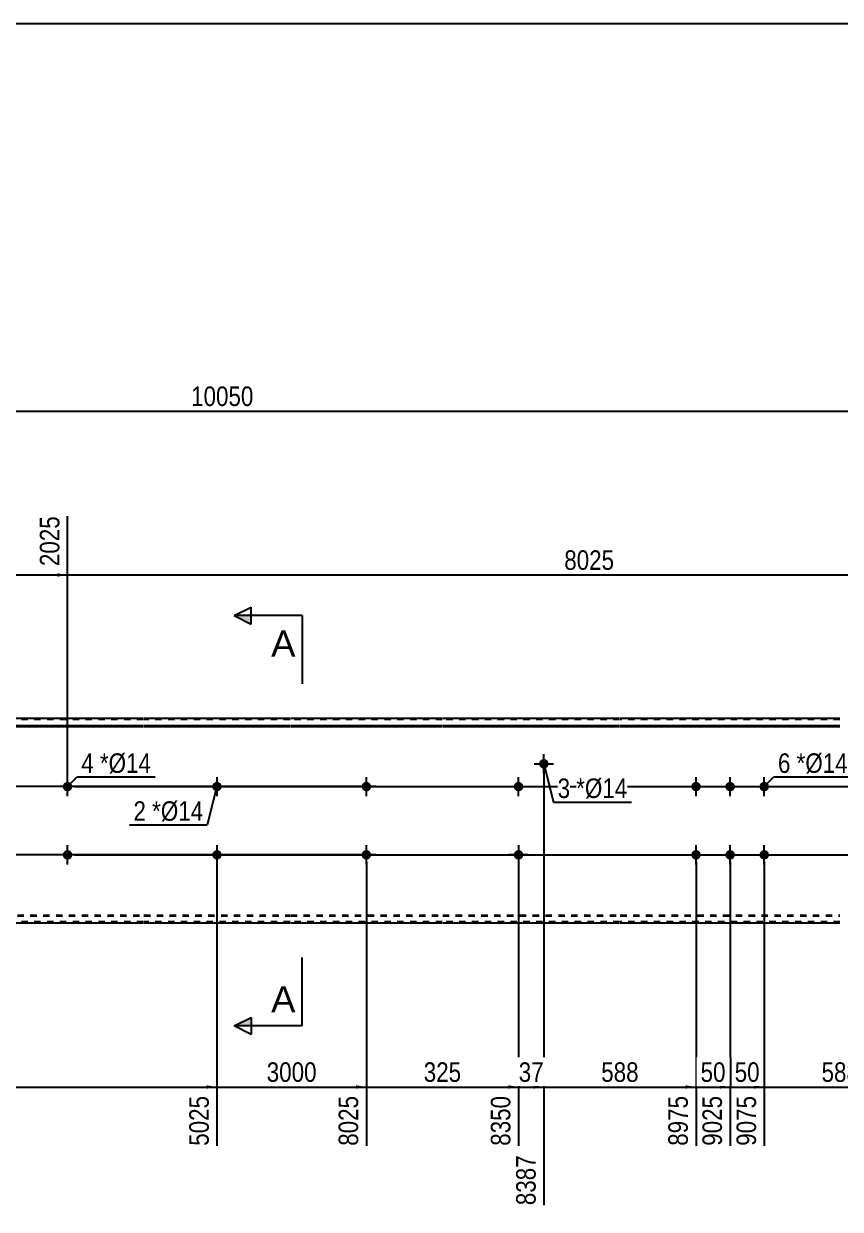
# Model space of a CAD drawing. Header units: millimetres. Extents: x -71 to 331, y -160 to 117.
# Drawn here: x 101.1 to 220.8, y -56.9 to 116.8 of the extents above; entities that cross this region are included whole.
import ezdxf

# ---------------------------------------------------------------- set-up
doc = ezdxf.new("R2010")
doc.units = ezdxf.units.MM
doc.linetypes.add('DXK_LINE_DOT1', pattern=[1.8814, 0.9407, -0.9407])
doc.styles.add('Arial', font='ARIAL.TTF', dxfattribs={"height": 0.2})
doc.styles.add('Arial Narrow', font='ARIALN.TTF', dxfattribs={"height": 0.2})

# ---------------------------------------------------------------- blocks, each defined once
blk = doc.blocks.new('Unknown-627191733-2146')
at = {"color": 5, "linetype": 'Continuous'}
blk.add_line((331.25, 116.75), (-68.75, 116.75), dxfattribs=at)
blk = doc.blocks.new('Bolt-627191733-1223 - 1203')
at = {"linetype": 'Continuous'}
for points in [[(198.93, 5, -1), (200.33, 5, -1)], [(203.93, 5, -1), (205.33, 5, -1)], [(208.93, 5, -1), (210.33, 5, -1)], [(198.93, -5, -1), (200.33, -5, -1)], [(203.93, -5, -1), (205.33, -5, -1)], [(208.93, -5, -1), (210.33, -5, -1)]]:
    blk.add_hatch(color=3, dxfattribs=at).paths.add_polyline_path(points)
at = {"color": 3, "linetype": 'Continuous'}
for p, q in [((199.63, 3.6), (199.63, 6.4)), ((204.63, 3.6), (204.63, 6.4)), ((209.63, 3.6), (209.63, 6.4)), ((198.23, 5), (201.03, 5)), ((203.23, 5), (206.03, 5)), ((208.23, 5), (211.03, 5)), ((198.23, -5), (201.03, -5)), ((199.63, -6.4), (199.63, -3.6)), ((203.23, -5), (206.03, -5)), ((204.63, -6.4), (204.63, -3.6)), ((208.23, -5), (211.03, -5)), ((209.63, -6.4), (209.63, -3.6))]:
    blk.add_line(p, q, dxfattribs=at)
blk = doc.blocks.new('Part-627191733-1218 - 1203')
at = {"color": 2, "linetype": 'Continuous'}
for p, q in [((118.63, 15), (96.43, 15)), ((96.43, 13.94), (118.63, 13.94)), ((140.13, 15), (118.73, 15)), ((118.73, 13.94), (140.13, 13.94)), ((162.42, 15), (140.23, 15)), ((140.23, 13.94), (162.42, 13.94)), ((188.43, 15), (162.52, 15)), ((162.52, 13.94), (188.43, 13.94)), ((220.72, 15), (188.53, 15)), ((188.53, 13.94), (220.72, 13.94)), ((96.43, 13.81), (118.63, 13.81)), ((118.73, 13.81), (140.13, 13.81)), ((140.23, 13.81), (162.42, 13.81)), ((162.52, 13.81), (188.43, 13.81)), ((188.53, 13.81), (220.72, 13.81)), ((118.63, -15), (96.43, -15)), ((140.13, -15), (118.73, -15)), ((162.42, -15), (140.23, -15)), ((188.43, -15), (162.52, -15)), ((220.72, -15), (188.53, -15))]:
    blk.add_line(p, q, dxfattribs=at)
at = {"color": 7, "linetype": 'DXK_LINE_DOT1'}
for p, q in [((118.63, 14.82), (96.43, 14.82)), ((140.13, 14.82), (118.73, 14.82)), ((162.42, 14.82), (140.23, 14.82)), ((188.43, 14.82), (162.52, 14.82)), ((220.72, 14.82), (188.53, 14.82)), ((96.43, -13.81), (118.63, -13.81)), ((118.73, -13.81), (140.13, -13.81)), ((140.23, -13.81), (162.42, -13.81)), ((162.52, -13.81), (188.43, -13.81)), ((188.53, -13.81), (220.72, -13.81)), ((96.43, -13.94), (118.63, -13.94)), ((118.63, -14.82), (96.43, -14.82)), ((118.73, -13.94), (140.13, -13.94)), ((140.13, -14.82), (118.73, -14.82)), ((140.23, -13.94), (162.42, -13.94)), ((162.42, -14.82), (140.23, -14.82)), ((162.52, -13.94), (188.43, -13.94)), ((188.43, -14.82), (162.52, -14.82)), ((188.53, -13.94), (220.72, -13.94)), ((220.72, -14.82), (188.53, -14.82))]:
    blk.add_line(p, q, dxfattribs=at)
blk = doc.blocks.new('Bolt-627191733-1224 - 1203')
at = {"linetype": 'Continuous'}
blk.add_hatch(color=3, dxfattribs=at).paths.add_polyline_path([(176.63, 8.35, -1), (178.03, 8.35, -1)])
at = {"color": 3, "linetype": 'Continuous'}
for p, q in [((177.33, 6.95), (177.33, 9.75)), ((175.93, 8.35), (178.73, 8.35))]:
    blk.add_line(p, q, dxfattribs=at)
blk = doc.blocks.new('Bolt-627191733-1226 - 1203')
at = {"linetype": 'Continuous'}
blk.add_hatch(color=3, dxfattribs=at).paths.add_polyline_path([(174.32, -5, -1), (172.92, -5, -1)])
at = {"color": 3, "linetype": 'Continuous'}
for p, q in [((175.02, -5), (172.22, -5)), ((173.62, -3.6), (173.62, -6.4))]:
    blk.add_line(p, q, dxfattribs=at)
blk = doc.blocks.new('Bolt-627191733-1227 - 1203')
at = {"linetype": 'Continuous'}
blk.add_hatch(color=3, dxfattribs=at).paths.add_polyline_path([(172.92, 5, -1), (174.32, 5, -1)])
at = {"color": 3, "linetype": 'Continuous'}
for p, q in [((173.62, 3.6), (173.62, 6.4)), ((172.22, 5), (175.02, 5))]:
    blk.add_line(p, q, dxfattribs=at)
blk = doc.blocks.new('Bolt-627191733-1228 - 1203')
at = {"linetype": 'Continuous'}
for points in [[(130.13, 5, -1), (128.73, 5, -1)], [(130.13, -5, -1), (128.73, -5, -1)]]:
    blk.add_hatch(color=3, dxfattribs=at).paths.add_polyline_path(points)
at = {"color": 3, "linetype": 'Continuous'}
for p, q in [((129.43, 6.4), (129.43, 3.6)), ((130.83, 5), (128.03, 5)), ((130.83, -5), (128.03, -5)), ((129.43, -3.6), (129.43, -6.4))]:
    blk.add_line(p, q, dxfattribs=at)
blk = doc.blocks.new('Bolt-627191733-1232 - 1203')
at = {"linetype": 'Continuous'}
for points in [[(150.62, 5, -1), (152.02, 5, -1)], [(257.23, 5, -1), (258.63, 5, -1)]]:
    blk.add_hatch(color=3, dxfattribs=at).paths.add_polyline_path(points)
at = {"color": 3, "linetype": 'Continuous'}
for p, q in [((151.32, 3.6), (151.32, 6.4)), ((257.93, 3.6), (257.93, 6.4)), ((152.72, 5), (149.92, 5)), ((259.33, 5), (256.53, 5))]:
    blk.add_line(p, q, dxfattribs=at)
blk = doc.blocks.new('Bolt-627191733-1233 - 1203')
at = {"linetype": 'Continuous'}
for points in [[(150.62, -5, -1), (152.02, -5, -1)], [(257.23, -5, -1), (258.63, -5, -1)]]:
    blk.add_hatch(color=3, dxfattribs=at).paths.add_polyline_path(points)
at = {"color": 3, "linetype": 'Continuous'}
for p, q in [((152.72, -5), (149.92, -5)), ((151.32, -6.4), (151.32, -3.6)), ((259.33, -5), (256.53, -5)), ((257.93, -6.4), (257.93, -3.6))]:
    blk.add_line(p, q, dxfattribs=at)
blk = doc.blocks.new('Bolt-627191733-1236 - 1203')
at = {"linetype": 'Continuous'}
for points in [[(1.8, 5, -1), (3.2, 5, -1)], [(106.83, 5, -1), (108.23, 5, -1)]]:
    blk.add_hatch(color=3, dxfattribs=at).paths.add_polyline_path(points)
at = {"color": 3, "linetype": 'Continuous'}
for p, q in [((2.5, 3.6), (2.5, 6.4)), ((107.53, 3.6), (107.53, 6.4)), ((3.9, 5), (1.1, 5)), ((108.93, 5), (106.13, 5))]:
    blk.add_line(p, q, dxfattribs=at)
blk = doc.blocks.new('Bolt-627191733-1237 - 1203')
at = {"linetype": 'Continuous'}
for points in [[(1.8, -5, -1), (3.2, -5, -1)], [(106.83, -5, -1), (108.23, -5, -1)]]:
    blk.add_hatch(color=3, dxfattribs=at).paths.add_polyline_path(points)
at = {"color": 3, "linetype": 'Continuous'}
for p, q in [((3.9, -5), (1.1, -5)), ((2.5, -6.4), (2.5, -3.6)), ((108.93, -5), (106.13, -5)), ((107.53, -6.4), (107.53, -3.6))]:
    blk.add_line(p, q, dxfattribs=at)
blk = doc.blocks.new('StraightDimension-627191733-1289 - 1203')
at = {"linetype": 'Continuous'}
blk.add_hatch(color=7, dxfattribs=at).paths.add_polyline_path([(149.82, -38.75), (151.32, -39), (149.82, -39.25)])
at = {"color": 7, "linetype": 'Continuous'}
for p, q in [((129.43, -6), (129.43, -47.61)), ((151.32, -6), (151.32, -47.61)), ((129.43, -39), (151.32, -39))]:
    blk.add_line(p, q, dxfattribs=at)
at = {"color": 0}
blk.add_wipeout([(144.63, -38.85), (144.63, -34.65), (136.12, -34.65), (136.12, -38.85)], dxfattribs=at)
at = {"color": 0, "linetype": 'Continuous'}
blk.add_wipeout([(150.72, -39.7), (146.52, -39.7), (146.52, -48.21), (150.72, -48.21)], dxfattribs=at)
at = {"color": 3, "style": 'Arial Narrow'}
blk.add_text('3000', height=2.863, dxfattribs=at).set_placement((136.72, -38.25))
at = {"color": 3, "linetype": 'Continuous', "style": 'Arial Narrow'}
blk.add_text('8025', height=2.863, rotation=90.0002, dxfattribs=at).set_placement((150.12, -47.61))
blk = doc.blocks.new('StraightDimension-627191733-1284 - 1203')
at = {"linetype": 'Continuous'}
blk.add_hatch(color=7, dxfattribs=at).paths.add_polyline_path([(208.13, -38.75), (209.63, -39), (208.13, -39.25)])
at = {"color": 7, "linetype": 'Continuous'}
for p, q in [((204.63, -6), (204.63, -47.61)), ((209.63, -6), (209.63, -47.61)), ((204.63, -39), (209.63, -39))]:
    blk.add_line(p, q, dxfattribs=at)
at = {"color": 0}
blk.add_wipeout([(209.55, -38.85), (209.55, -34.65), (204.7, -34.65), (204.7, -38.85)], dxfattribs=at)
at = {"color": 3, "style": 'Arial Narrow'}
blk.add_text('50', height=2.863, dxfattribs=at).set_placement((205.3, -38.25))
at = {"color": 0, "linetype": 'Continuous'}
blk.add_wipeout([(209.03, -39.7), (204.83, -39.7), (204.83, -48.21), (209.03, -48.21)], dxfattribs=at)
at = {"color": 3, "linetype": 'Continuous', "style": 'Arial Narrow'}
blk.add_text('9075', height=2.863, rotation=90.0002, dxfattribs=at).set_placement((208.43, -47.61))
blk = doc.blocks.new('StraightDimension-627191733-1283 - 1203')
at = {"linetype": 'Continuous'}
blk.add_hatch(color=7, dxfattribs=at).paths.add_polyline_path([(230.42, -38.75), (231.92, -39), (230.42, -39.25)])
at = {"color": 7, "linetype": 'Continuous'}
for p, q in [((231.92, 7.35), (231.92, -47.61)), ((209.63, -6), (209.63, -47.61)), ((209.63, -39), (231.92, -39))]:
    blk.add_line(p, q, dxfattribs=at)
at = {"color": 0}
blk.add_wipeout([(224.12, -38.85), (224.12, -34.65), (217.43, -34.65), (217.43, -38.85)], dxfattribs=at)
at = {"color": 0, "linetype": 'Continuous'}
blk.add_wipeout([(231.32, -39.7), (227.12, -39.7), (227.12, -48.21), (231.32, -48.21)], dxfattribs=at)
at = {"color": 3, "style": 'Arial Narrow'}
blk.add_text('588', height=2.863, dxfattribs=at).set_placement((218.03, -38.25))
at = {"color": 3, "linetype": 'Continuous', "style": 'Arial Narrow'}
blk.add_text('9663', height=2.863, rotation=90.0002, dxfattribs=at).set_placement((230.72, -47.61))
blk = doc.blocks.new('StraightDimension-627191733-1406 - 1203')
at = {"linetype": 'Continuous'}
for points in [[(272.75, -6.5), (273, -5), (273.25, -6.5)], [(273.25, -13.5), (273, -15), (272.75, -13.5)]]:
    blk.add_hatch(color=7, dxfattribs=at).paths.add_polyline_path(points)
at = {"color": 7, "linetype": 'Continuous'}
for p, q in [((108.53, -5), (275.4, -5)), ((273, -15), (273, -5)), ((261.43, -15), (275.4, -15))]:
    blk.add_line(p, q, dxfattribs=at)
at = {"color": 0}
blk.add_wipeout([(272.85, -6.66), (268.65, -6.66), (268.65, -13.34), (272.85, -13.34)], dxfattribs=at)
at = {"color": 3, "style": 'Arial Narrow'}
blk.add_text('100', height=2.863, rotation=90.0002, dxfattribs=at).set_placement((272.25, -12.74))
blk = doc.blocks.new('StraightDimension-627191733-1286 - 1203')
at = {"linetype": 'Continuous'}
blk.add_hatch(color=7, dxfattribs=at).paths.add_polyline_path([(198.13, -38.75), (199.63, -39), (198.13, -39.25)])
at = {"color": 7, "linetype": 'Continuous'}
for p, q in [((177.33, 7.35), (177.33, -56.31)), ((199.63, -6), (199.63, -47.61)), ((177.33, -39), (199.63, -39))]:
    blk.add_line(p, q, dxfattribs=at)
at = {"color": 0}
blk.add_wipeout([(191.82, -38.85), (191.82, -34.65), (185.14, -34.65), (185.14, -38.85)], dxfattribs=at)
at = {"color": 0, "linetype": 'Continuous'}
blk.add_wipeout([(199.03, -39.7), (194.83, -39.7), (194.83, -48.21), (199.03, -48.21)], dxfattribs=at)
at = {"color": 3, "style": 'Arial Narrow'}
blk.add_text('588', height=2.863, dxfattribs=at).set_placement((185.74, -38.25))
at = {"color": 3, "linetype": 'Continuous', "style": 'Arial Narrow'}
blk.add_text('8975', height=2.863, rotation=90.0002, dxfattribs=at).set_placement((198.43, -47.61))
blk = doc.blocks.new('StraightDimension-627191733-1290 - 1203')
at = {"linetype": 'Continuous'}
blk.add_hatch(color=7, dxfattribs=at).paths.add_polyline_path([(127.93, -38.75), (129.43, -39), (127.93, -39.25)])
at = {"color": 7, "linetype": 'Continuous'}
for p, q in [((129.43, -6), (129.43, -47.61)), ((0, -16), (0, -42.13)), ((0, -39), (129.43, -39))]:
    blk.add_line(p, q, dxfattribs=at)
at = {"color": 0}
blk.add_wipeout([(68.97, -38.85), (68.97, -34.65), (60.46, -34.65), (60.46, -38.85)], dxfattribs=at)
at = {"color": 0, "linetype": 'Continuous'}
for points in [[(-0.6, -39.7), (-4.8, -39.7), (-4.8, -42.73), (-0.6, -42.73)], [(128.83, -39.7), (124.63, -39.7), (124.63, -48.21), (128.83, -48.21)]]:
    blk.add_wipeout(points, dxfattribs=at)
at = {"color": 3, "style": 'Arial Narrow'}
blk.add_text('5025', height=2.863, dxfattribs=at).set_placement((61.06, -38.25))
at = {"color": 3, "linetype": 'Continuous', "style": 'Arial Narrow'}
for s, height, p in [('0', 2.86, (-1.2, -42.13)), ('5025', 2.863, (128.23, -47.61))]:
    blk.add_text(s, height=height, rotation=90.0002, dxfattribs=at).set_placement(p)
blk = doc.blocks.new('StraightDimension-627191733-1288 - 1203')
at = {"linetype": 'Continuous'}
blk.add_hatch(color=7, dxfattribs=at).paths.add_polyline_path([(172.12, -38.75), (173.62, -39), (172.12, -39.25)])
at = {"color": 7, "linetype": 'Continuous'}
for p, q in [((151.32, -6), (151.32, -47.61)), ((173.62, -6), (173.62, -47.61)), ((151.32, -39), (173.62, -39))]:
    blk.add_line(p, q, dxfattribs=at)
at = {"color": 0}
blk.add_wipeout([(165.81, -38.85), (165.81, -34.65), (159.13, -34.65), (159.13, -38.85)], dxfattribs=at)
at = {"color": 0, "linetype": 'Continuous'}
blk.add_wipeout([(173.02, -39.7), (168.82, -39.7), (168.82, -48.21), (173.02, -48.21)], dxfattribs=at)
at = {"color": 3, "style": 'Arial Narrow'}
blk.add_text('325', height=2.863, dxfattribs=at).set_placement((159.73, -38.25))
at = {"color": 3, "linetype": 'Continuous', "style": 'Arial Narrow'}
blk.add_text('8350', height=2.863, rotation=90.0002, dxfattribs=at).set_placement((172.42, -47.61))
blk = doc.blocks.new('StraightDimension-627191733-1383 - 1203')
at = {"linetype": 'Continuous'}
for points in [[(-12.25, 3.5), (-12, 5), (-11.75, 3.5)], [(-11.75, -3.5), (-12, -5), (-12.25, -3.5)]]:
    blk.add_hatch(color=7, dxfattribs=at).paths.add_polyline_path(points)
at = {"color": 7, "linetype": 'Continuous'}
for p, q in [((150.32, 5), (-14.25, 5)), ((-12, -5), (-12, 5)), ((150.32, -5), (-14.25, -5))]:
    blk.add_line(p, q, dxfattribs=at)
at = {"color": 0}
blk.add_wipeout([(-12.15, 3.34), (-16.35, 3.34), (-16.35, -3.34), (-12.15, -3.34)], dxfattribs=at)
at = {"color": 3, "style": 'Arial Narrow'}
blk.add_text('100', height=2.863, rotation=90.0002, dxfattribs=at).set_placement((-12.75, -2.74))
blk = doc.blocks.new('StraightDimension-627191733-1285 - 1203')
at = {"linetype": 'Continuous'}
blk.add_hatch(color=7, dxfattribs=at).paths.add_polyline_path([(203.13, -38.75), (204.63, -39), (203.13, -39.25)])
at = {"color": 7, "linetype": 'Continuous'}
for p, q in [((199.63, -6), (199.63, -47.61)), ((204.63, -6), (204.63, -47.61)), ((199.63, -39), (204.63, -39))]:
    blk.add_line(p, q, dxfattribs=at)
at = {"color": 0}
blk.add_wipeout([(204.55, -38.85), (204.55, -34.65), (199.7, -34.65), (199.7, -38.85)], dxfattribs=at)
at = {"color": 3, "style": 'Arial Narrow'}
blk.add_text('50', height=2.863, dxfattribs=at).set_placement((200.3, -38.25))
at = {"color": 0, "linetype": 'Continuous'}
blk.add_wipeout([(204.03, -39.7), (199.83, -39.7), (199.83, -48.21), (204.03, -48.21)], dxfattribs=at)
at = {"color": 3, "linetype": 'Continuous', "style": 'Arial Narrow'}
blk.add_text('9025', height=2.863, rotation=90.0002, dxfattribs=at).set_placement((203.43, -47.61))
blk = doc.blocks.new('StraightDimension-627191733-1287 - 1203')
at = {"linetype": 'Continuous'}
blk.add_hatch(color=7, dxfattribs=at).paths.add_polyline_path([(175.83, -38.75), (177.33, -39), (175.83, -39.25)])
at = {"color": 7, "linetype": 'Continuous'}
for p, q in [((177.33, 7.35), (177.33, -56.31)), ((173.62, -6), (173.62, -47.61)), ((173.62, -39), (177.33, -39))]:
    blk.add_line(p, q, dxfattribs=at)
at = {"color": 0}
blk.add_wipeout([(177.9, -38.85), (177.9, -34.65), (173.05, -34.65), (173.05, -38.85)], dxfattribs=at)
at = {"color": 0, "linetype": 'Continuous'}
blk.add_wipeout([(176.73, -48.4), (172.53, -48.4), (172.53, -56.91), (176.73, -56.91)], dxfattribs=at)
at = {"color": 3, "style": 'Arial Narrow'}
blk.add_text('37', height=2.863, dxfattribs=at).set_placement((173.65, -38.25))
at = {"color": 3, "linetype": 'Continuous', "style": 'Arial Narrow'}
blk.add_text('8387', height=2.863, rotation=90.0002, dxfattribs=at).set_placement((176.13, -56.31))
blk = doc.blocks.new('StraightDimension-627191733-1333 - 1203')
at = {"linetype": 'Continuous'}
blk.add_hatch(color=7, dxfattribs=at).paths.add_polyline_path([(258.93, 36.25), (260.43, 36), (258.93, 35.75)])
at = {"color": 7, "linetype": 'Continuous'}
for p, q in [((260.43, 16), (260.43, 46.44)), ((107.53, 6), (107.53, 44.61)), ((107.53, 36), (260.43, 36))]:
    blk.add_line(p, q, dxfattribs=at)
at = {"color": 0, "linetype": 'Continuous'}
blk.add_wipeout([(259.83, 47.04), (255.63, 47.04), (255.63, 36.7), (259.83, 36.7)], dxfattribs=at)
at = {"color": 0}
blk.add_wipeout([(188.24, 36.15), (188.24, 40.35), (179.72, 40.35), (179.72, 36.15)], dxfattribs=at)
at = {"color": 3, "linetype": 'Continuous', "style": 'Arial Narrow'}
blk.add_text('10050', height=2.863, rotation=90.0002, dxfattribs=at).set_placement((259.23, 37.3))
at = {"color": 3, "style": 'Arial Narrow'}
blk.add_text('8025', height=2.863, dxfattribs=at).set_placement((180.32, 36.75))
blk = doc.blocks.new('StraightDimension-627191733-1334 - 1203')
at = {"linetype": 'Continuous'}
blk.add_hatch(color=7, dxfattribs=at).paths.add_polyline_path([(106.03, 36.25), (107.53, 36), (106.03, 35.75)])
at = {"color": 7, "linetype": 'Continuous'}
for p, q in [((85.24, 6), (85.24, 57.21)), ((107.53, 6), (107.53, 44.61)), ((85.24, 36), (107.53, 36))]:
    blk.add_line(p, q, dxfattribs=at)
at = {"color": 0, "linetype": 'Continuous'}
blk.add_wipeout([(106.93, 45.21), (102.73, 45.21), (102.73, 36.7), (106.93, 36.7)], dxfattribs=at)
at = {"color": 0}
blk.add_wipeout([(99.72, 36.15), (99.72, 40.35), (93.04, 40.35), (93.04, 36.15)], dxfattribs=at)
at = {"color": 3, "linetype": 'Continuous', "style": 'Arial Narrow'}
blk.add_text('2025', height=2.863, rotation=90.0002, dxfattribs=at).set_placement((106.33, 37.3))
at = {"color": 3, "style": 'Arial Narrow'}
blk.add_text('325', height=2.863, dxfattribs=at).set_placement((93.64, 36.75))
blk = doc.blocks.new('StraightDimension-627191733-1404 - 1203')
at = {"linetype": 'Continuous'}
for points in [[(272.75, 6.85), (273, 8.35), (273.25, 6.85)], [(273.25, 6.5), (273, 5), (272.75, 6.5)]]:
    blk.add_hatch(color=7, dxfattribs=at).paths.add_polyline_path(points)
at = {"color": 7, "linetype": 'Continuous'}
for p, q in [((232.92, 8.35), (275.4, 8.35)), ((273, 5), (273, 8.35)), ((108.53, 5), (275.4, 5))]:
    blk.add_line(p, q, dxfattribs=at)
at = {"color": 0}
blk.add_wipeout([(272.85, 9.1), (268.65, 9.1), (268.65, 4.25), (272.85, 4.25)], dxfattribs=at)
at = {"color": 3, "style": 'Arial Narrow'}
blk.add_text('33', height=2.863, rotation=90.0002, dxfattribs=at).set_placement((272.25, 4.85))
blk = doc.blocks.new('StraightDimension-627191733-1405 - 1203')
at = {"linetype": 'Continuous'}
for points in [[(272.75, 3.5), (273, 5), (273.25, 3.5)], [(273.25, -3.5), (273, -5), (272.75, -3.5)]]:
    blk.add_hatch(color=7, dxfattribs=at).paths.add_polyline_path(points)
at = {"color": 7, "linetype": 'Continuous'}
for p, q in [((108.53, 5), (275.4, 5)), ((273, -5), (273, 5)), ((108.53, -5), (275.4, -5))]:
    blk.add_line(p, q, dxfattribs=at)
at = {"color": 0}
blk.add_wipeout([(272.85, 3.34), (268.65, 3.34), (268.65, -3.34), (272.85, -3.34)], dxfattribs=at)
at = {"color": 3, "style": 'Arial Narrow'}
blk.add_text('100', height=2.863, rotation=90.0002, dxfattribs=at).set_placement((272.25, -2.74))
blk = doc.blocks.new('StraightDimension-627191733-1382 - 1203')
at = {"linetype": 'Continuous'}
for points in [[(-12.25, 7.55), (-12, 9.05), (-11.75, 7.55)], [(-11.75, 6.5), (-12, 5), (-12.25, 6.5)]]:
    blk.add_hatch(color=7, dxfattribs=at).paths.add_polyline_path(points)
at = {"color": 7, "linetype": 'Continuous'}
for p, q in [((26.72, 9.05), (-14.25, 9.05)), ((-12, 5), (-12, 9.05)), ((150.32, 5), (-14.25, 5))]:
    blk.add_line(p, q, dxfattribs=at)
at = {"color": 0}
blk.add_wipeout([(-12.15, 9.45), (-16.35, 9.45), (-16.35, 4.6), (-12.15, 4.6)], dxfattribs=at)
at = {"color": 3, "style": 'Arial Narrow'}
blk.add_text('41', height=2.863, rotation=90.0002, dxfattribs=at).set_placement((-12.75, 5.2))
blk = doc.blocks.new('StraightDimension-627191733-1384 - 1203')
at = {"linetype": 'Continuous'}
for points in [[(-12.25, -6.5), (-12, -5), (-11.75, -6.5)], [(-11.75, -13.5), (-12, -15), (-12.25, -13.5)]]:
    blk.add_hatch(color=7, dxfattribs=at).paths.add_polyline_path(points)
at = {"color": 7, "linetype": 'Continuous'}
for p, q in [((150.32, -5), (-14.25, -5)), ((-12, -15), (-12, -5)), ((-1, -15), (-14.25, -15))]:
    blk.add_line(p, q, dxfattribs=at)
at = {"color": 0}
blk.add_wipeout([(-12.15, -6.66), (-16.35, -6.66), (-16.35, -13.34), (-12.15, -13.34)], dxfattribs=at)
at = {"color": 3, "style": 'Arial Narrow'}
blk.add_text('100', height=2.863, rotation=90.0002, dxfattribs=at).set_placement((-12.75, -12.74))
blk = doc.blocks.new('StraightDimension-627191733-1423 - 1203')
at = {"color": 7, "linetype": 'Continuous'}
blk.add_line((0, 60), (260.43, 60), dxfattribs=at)
at = {"color": 0}
blk.add_wipeout([(135.38, 60.15), (135.38, 64.35), (125.04, 64.35), (125.04, 60.15)], dxfattribs=at)
at = {"color": 3, "style": 'Arial Narrow'}
blk.add_text('10050', height=2.863, dxfattribs=at).set_placement((125.64, 60.75))
blk = doc.blocks.new('Mark-627191733-1475 - 1203')
at = {"color": 0}
for points in [[(119.02, -0.01), (119.02, 2.99), (117.19, 2.99), (117.19, -0.01)], [(121.2, -0.01), (121.2, 2.99), (119.92, 2.99), (119.92, -0.01)]]:
    blk.add_wipeout(points, dxfattribs=at)
for points in [[(119.02, -0.01), (119.02, 2.99), (117.19, 2.99), (117.19, -0.01)], [(121.2, -0.01), (121.2, 2.99), (119.92, 2.99), (119.92, -0.01)]]:
    blk.add_wipeout(points, dxfattribs=at)
at = {"color": 3, "style": 'Arial Narrow'}
blk.add_text('2', height=2.86, dxfattribs=at).set_placement((117.19, -0.01))
at = {"color": 0}
blk.add_wipeout([(127.41, -0.01), (127.41, 2.99), (121.2, 2.99), (121.2, -0.01)], dxfattribs=at)
blk.add_wipeout([(127.41, -0.01), (127.41, 2.99), (121.2, 2.99), (121.2, -0.01)], dxfattribs=at)
at = {"color": 7, "linetype": 'Continuous'}
for p in [(129.43, 5), (116.59, -0.61)]:
    blk.add_line(p, (128.01, -0.61), dxfattribs=at)
at = {"color": 3, "style": 'Arial Narrow'}
for s, height, p in [('*', 2.86, (119.92, -0.01)), ('Ø14', 2.863, (121.2, -0.01))]:
    blk.add_text(s, height=height, dxfattribs=at).set_placement(p)
blk = doc.blocks.new('MarkSet-627191733-1470 - 1203')
at = {"color": 0}
for points in [[(111.37, 7.01), (111.37, 10.01), (109.54, 10.01), (109.54, 7.01)], [(113.55, 7.01), (113.55, 10.01), (112.27, 10.01), (112.27, 7.01)]]:
    blk.add_wipeout(points, dxfattribs=at)
for points in [[(111.37, 7.01), (111.37, 10.01), (109.54, 10.01), (109.54, 7.01)], [(113.55, 7.01), (113.55, 10.01), (112.27, 10.01), (112.27, 7.01)]]:
    blk.add_wipeout(points, dxfattribs=at)
at = {"color": 7, "linetype": 'Continuous'}
blk.add_line((107.53, 5), (108.94, 6.41), dxfattribs=at)
at = {"color": 3, "style": 'Arial Narrow'}
blk.add_text('4', height=2.86, dxfattribs=at).set_placement((109.54, 7.01))
at = {"color": 0}
blk.add_wipeout([(119.76, 7.01), (119.76, 10.01), (113.55, 10.01), (113.55, 7.01)], dxfattribs=at)
blk.add_wipeout([(119.76, 7.01), (119.76, 10.01), (113.55, 10.01), (113.55, 7.01)], dxfattribs=at)
at = {"color": 7, "linetype": 'Continuous'}
blk.add_line((108.94, 6.41), (120.36, 6.41), dxfattribs=at)
at = {"color": 3, "style": 'Arial Narrow'}
for s, height, p in [('*', 2.86, (112.27, 7.01)), ('Ø14', 2.863, (113.55, 7.01))]:
    blk.add_text(s, height=height, dxfattribs=at).set_placement(p)
blk = doc.blocks.new('Mark-627191733-1474 - 1203')
at = {"color": 0}
for points in [[(213.47, 7.01), (213.47, 10.01), (211.64, 10.01), (211.64, 7.01)], [(215.65, 7.01), (215.65, 10.01), (214.37, 10.01), (214.37, 7.01)]]:
    blk.add_wipeout(points, dxfattribs=at)
for points in [[(213.47, 7.01), (213.47, 10.01), (211.64, 10.01), (211.64, 7.01)], [(215.65, 7.01), (215.65, 10.01), (214.37, 10.01), (214.37, 7.01)]]:
    blk.add_wipeout(points, dxfattribs=at)
at = {"color": 7, "linetype": 'Continuous'}
blk.add_line((209.63, 5), (211.04, 6.41), dxfattribs=at)
at = {"color": 3, "style": 'Arial Narrow'}
blk.add_text('6', height=2.86, dxfattribs=at).set_placement((211.64, 7.01))
at = {"color": 0}
blk.add_wipeout([(221.86, 7.01), (221.86, 10.01), (215.65, 10.01), (215.65, 7.01)], dxfattribs=at)
blk.add_wipeout([(221.86, 7.01), (221.86, 10.01), (215.65, 10.01), (215.65, 7.01)], dxfattribs=at)
at = {"color": 7, "linetype": 'Continuous'}
blk.add_line((211.04, 6.41), (222.46, 6.41), dxfattribs=at)
at = {"color": 3, "style": 'Arial Narrow'}
for s, height, p in [('*', 2.86, (214.37, 7.01)), ('Ø14', 2.863, (215.65, 7.01))]:
    blk.add_text(s, height=height, dxfattribs=at).set_placement(p)
blk = doc.blocks.new('SectionMark-627191733-1278 - 1203')
at = {"linetype": 'Continuous'}
for points in [[(134.43, 30.05), (134.43, 28.8), (131.93, 30.05)], [(134.43, -28.8), (134.43, -30.05), (131.93, -30.05)]]:
    blk.add_hatch(color=30, dxfattribs=at).paths.add_polyline_path(points)
at = {"color": 30, "linetype": 'Continuous'}
for p, q in [((131.93, 30.05), (134.43, 31.3)), ((134.43, 28.8), (134.43, 31.3)), ((141.93, 30.05), (131.93, 30.05)), ((131.93, 30.05), (134.43, 28.8)), ((141.93, 30.05), (141.93, 20.05)), ((141.93, -30.05), (141.93, -20.05)), ((131.93, -30.05), (134.43, -28.8)), ((134.43, -28.8), (134.43, -31.3)), ((141.93, -30.05), (131.93, -30.05)), ((134.43, -31.3), (131.93, -30.05))]:
    blk.add_line(p, q, dxfattribs=at)
at = {"color": 0, "linetype": 'Continuous'}
for points in [[(140.93, 24.05), (140.93, 28.05), (137.37, 28.05), (137.37, 24.05)], [(140.93, -28.05), (140.93, -24.05), (137.37, -24.05), (137.37, -28.05)]]:
    blk.add_wipeout(points, dxfattribs=at)
at = {"color": 96, "linetype": 'Continuous', "style": 'Arial'}
for p in [(137.37, 24.05), (137.37, -28.05)]:
    blk.add_text('A', height=3.82, dxfattribs=at).set_placement(p)
blk = doc.blocks.new('MarkSet-627191733-1452 - 1203')
at = {"color": 0}
for points in [[(181.17, 3.33), (181.17, 6.33), (179.35, 6.33), (179.35, 3.33)], [(183.35, 3.33), (183.35, 6.33), (182.07, 6.33), (182.07, 3.33)]]:
    blk.add_wipeout(points, dxfattribs=at)
for points in [[(181.17, 3.33), (181.17, 6.33), (179.35, 6.33), (179.35, 3.33)], [(183.35, 3.33), (183.35, 6.33), (182.07, 6.33), (182.07, 3.33)]]:
    blk.add_wipeout(points, dxfattribs=at)
at = {"color": 7, "linetype": 'Continuous'}
blk.add_line((177.33, 8.35), (178.75, 2.73), dxfattribs=at)
at = {"color": 3, "style": 'Arial Narrow'}
blk.add_text('3', height=2.86, dxfattribs=at).set_placement((179.35, 3.33))
at = {"color": 0}
blk.add_wipeout([(189.57, 3.33), (189.57, 6.33), (183.35, 6.33), (183.35, 3.33)], dxfattribs=at)
blk.add_wipeout([(189.57, 3.33), (189.57, 6.33), (183.35, 6.33), (183.35, 3.33)], dxfattribs=at)
at = {"color": 7, "linetype": 'Continuous'}
blk.add_line((178.75, 2.73), (190.17, 2.73), dxfattribs=at)
at = {"color": 3, "style": 'Arial Narrow'}
for s, height, p in [('*', 2.86, (182.07, 3.33)), ('Ø14', 2.863, (183.35, 3.33))]:
    blk.add_text(s, height=height, dxfattribs=at).set_placement(p)

msp = doc.modelspace()

# ---------------------------------------------------------------- block references
for name in ['Unknown-627191733-2146', 'Part-627191733-1218 - 1203', 'Bolt-627191733-1224 - 1203', 'Bolt-627191733-1236 - 1203', 'Bolt-627191733-1228 - 1203', 'Bolt-627191733-1232 - 1203', 'Bolt-627191733-1227 - 1203', 'Bolt-627191733-1223 - 1203', 'Bolt-627191733-1237 - 1203', 'Bolt-627191733-1233 - 1203', 'Bolt-627191733-1226 - 1203']:
    msp.add_blockref(name, (0, 0))

# ---------------------------------------------------------------- next in the draw order: block references
for name in ['StraightDimension-627191733-1289 - 1203', 'StraightDimension-627191733-1284 - 1203']:
    msp.add_blockref(name, (0, 0))

# ---------------------------------------------------------------- next in the draw order: block references
msp.add_blockref('StraightDimension-627191733-1283 - 1203', (0, 0))

# ---------------------------------------------------------------- next in the draw order: block references
msp.add_blockref('StraightDimension-627191733-1406 - 1203', (0, 0))

# ---------------------------------------------------------------- next in the draw order: block references
for name in ['StraightDimension-627191733-1286 - 1203', 'StraightDimension-627191733-1383 - 1203', 'StraightDimension-627191733-1290 - 1203', 'StraightDimension-627191733-1288 - 1203']:
    msp.add_blockref(name, (0, 0))

# ---------------------------------------------------------------- next in the draw order: block references
for name in ['StraightDimension-627191733-1287 - 1203', 'StraightDimension-627191733-1285 - 1203']:
    msp.add_blockref(name, (0, 0))

# ---------------------------------------------------------------- next in the draw order: block references
msp.add_blockref('StraightDimension-627191733-1333 - 1203', (0, 0))

# ---------------------------------------------------------------- next in the draw order: block references
for name in ['StraightDimension-627191733-1334 - 1203', 'StraightDimension-627191733-1404 - 1203']:
    msp.add_blockref(name, (0, 0))

# ---------------------------------------------------------------- next in the draw order: block references
for name in ['StraightDimension-627191733-1423 - 1203', 'StraightDimension-627191733-1405 - 1203']:
    msp.add_blockref(name, (0, 0))

# ---------------------------------------------------------------- next in the draw order: block references
for name in ['StraightDimension-627191733-1382 - 1203', 'Mark-627191733-1474 - 1203', 'MarkSet-627191733-1452 - 1203', 'StraightDimension-627191733-1384 - 1203']:
    msp.add_blockref(name, (0, 0))

# ---------------------------------------------------------------- next in the draw order: block references
for name in ['SectionMark-627191733-1278 - 1203', 'Mark-627191733-1475 - 1203']:
    msp.add_blockref(name, (0, 0))

# ---------------------------------------------------------------- next in the draw order: block references
msp.add_blockref('MarkSet-627191733-1470 - 1203', (0, 0))

doc.saveas('drawing.dxf')
